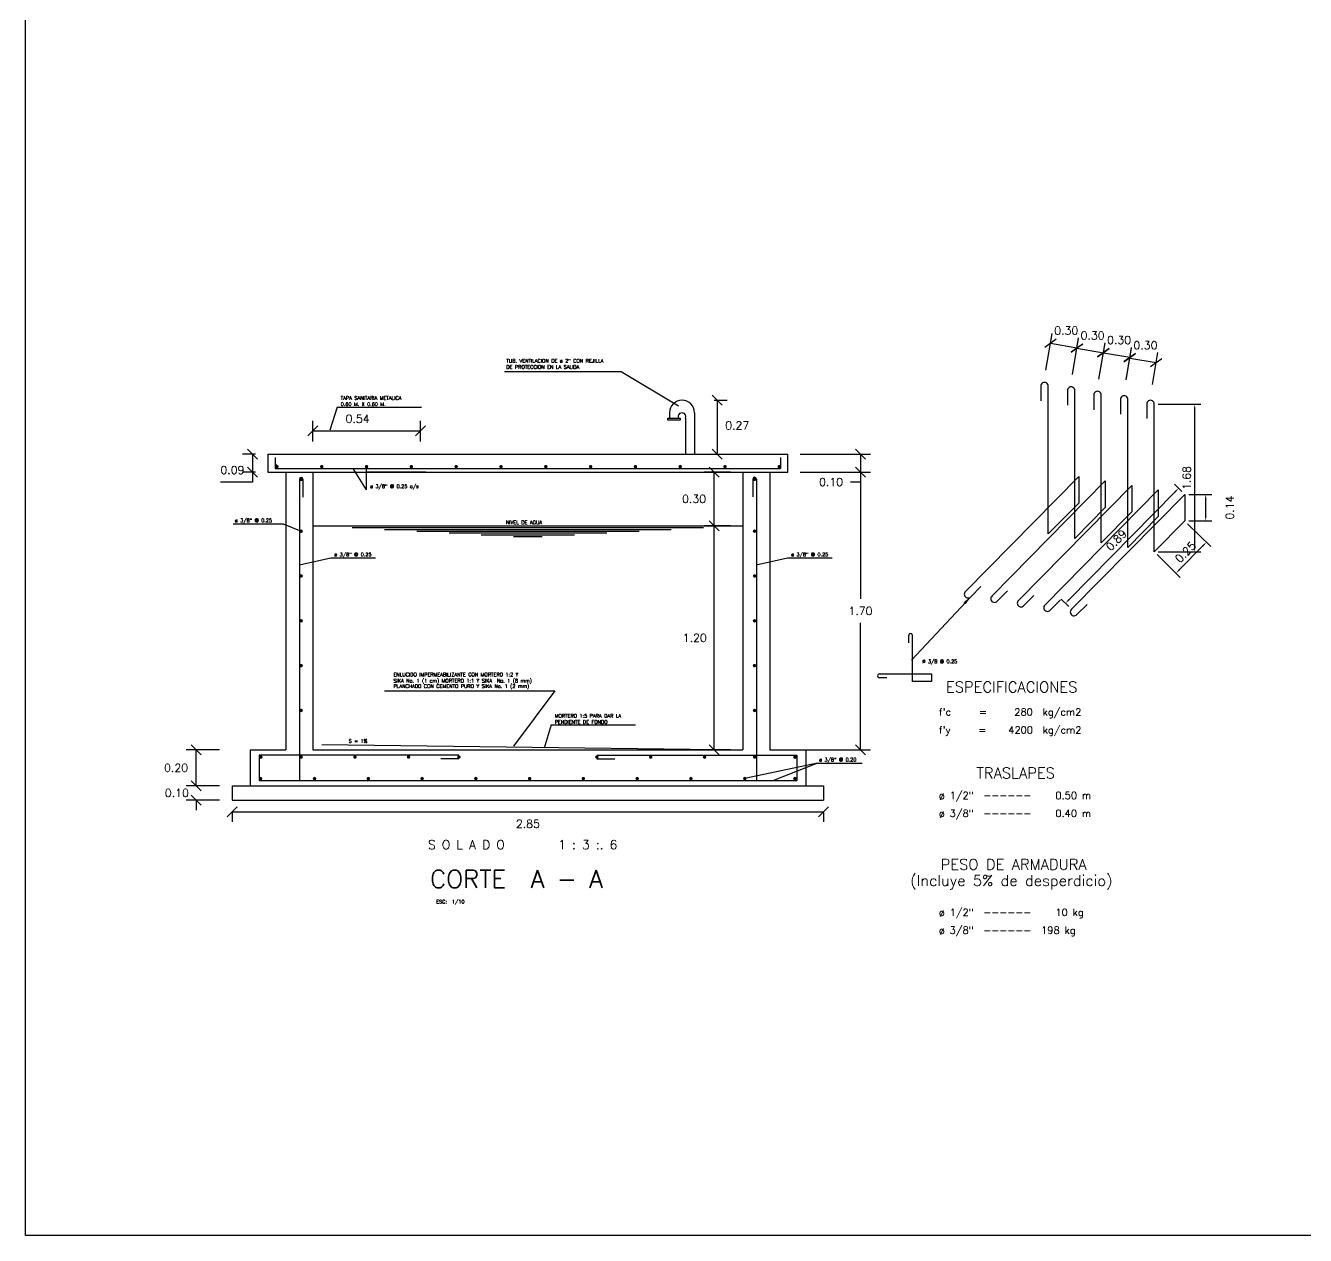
# Model space of a CAD drawing. Extents: x 16.5 to 29.5, y -2.8 to 9.3.
# Drawn here: x 16.49 to 22.88, y -2.79 to 3.26 of the extents above; entities that cross this region are included whole.
import ezdxf

# ---------------------------------------------------------------- set-up
doc = ezdxf.new("R2010")
doc.units = 0
doc.header["$MEASUREMENT"] = 0
doc.linetypes.add('ACAD_ISO10W100', pattern=[18.5, 12, -3, 0.5, -3])
doc.layers.get('0').update_dxf_attribs({"linetype": 'CONTINUOUS'})
doc.layers.get('DEFPOINTS').update_dxf_attribs({"linetype": 'CONTINUOUS'})
doc.layers.add('CORTE', color=5, linetype='ACAD_ISO10W100')
doc.styles.add('ARIAL', font='simplex.shx')
doc.styles.get("Standard").update_dxf_attribs({"font": 'simplex.shx'})
doc.dimstyles.new('COTAS-ESC-25', dxfattribs={"dimtxt": 0.045, "dimasz": 0.045, "dimexe": 0.038, "dimexo": 0.127, "dimgap": 0.03036, "dimtad": 1, "dimtih": 1, "dimtoh": 1, "dimzin": 1, "dimdsep": 46, "dimtxsty": 'ARIAL', "dimblk": 'ARCHTICK', "dimcen": 0.045, "dimdle": 0.038, "dimclrd": 256, "dimclre": 256, "dimclrt": 256, "dimaunit": 1, "dimazin": 0, "dimtfac": 1, "dimtmove": 2, "dimatfit": 3, "dimfxl": 1, "dimlwd": -1, "dimlwe": -1, "dimarcsym": 0})
doc.dimstyles.new('ROMANS', dxfattribs={"dimtxt": 0.01, "dimasz": 0.05, "dimexe": 0.03, "dimexo": 0.06, "dimgap": 0.02, "dimtad": 1, "dimdsep": 46, "dimtxsty": 'Standard', "dimblk1": 'DOTSMALL', "dimblk2": 'DOTSMALL', "dimsah": 1, "dimcen": 0.09, "dimclrt": 7, "dimadec": 0, "dimazin": 0, "dimtfac": 1, "dimtofl": 0, "dimtmove": 2, "dimatfit": 3, "dimldrblk": 'DOTSMALL', "dimfxl": 1, "dimtolj": 1, "dimtzin": 0, "dimarcsym": 0})
doc.dimstyles.get("Standard").update_dxf_attribs({"dimtxt": 0.04, "dimasz": 0.05, "dimexe": 0.05, "dimexo": 0.0625, "dimgap": 0.04, "dimtad": 0, "dimtih": 1, "dimtoh": 1, "dimzin": 0, "dimdsep": 46, "dimtxsty": 'Standard', "dimblk1": 'OBLIQUE', "dimblk2": 'OBLIQUE', "dimsah": 1, "dimcen": 0.09, "dimadec": 0, "dimazin": 0, "dimtfac": 1, "dimtdec": 4, "dimtofl": 0, "dimtmove": 0, "dimatfit": 3, "dimldrblk": 'OBLIQUE', "dimfxl": 1, "dimtolj": 1, "dimtzin": 0, "dimarcsym": 0})

# ---------------------------------------------------------------- blocks, each defined once
blk = doc.blocks.new('_OBLIQUE')
at = {"color": 0, "linetype": 'ByBlock'}
blk.add_line((-0.5, -0.5), (0.5, 0.5), dxfattribs=at)
blk = doc.blocks.new('*D9')
at = {"color": 0, "lineweight": -2, "transparency": 16777216}
for p, q in [((19.9305, 1.3865), (19.9942, 1.3865)), ((19.9442, 1.3865), (19.9442, 1.1177)), ((19.9708, 1.1177), (19.9942, 1.1177))]:
    blk.add_line(p, q, dxfattribs=at)
at = {"layer": 'DEFPOINTS', "color": 0, "transparency": 16777216}
for p in [(19.868, 1.3865), (19.9083, 1.1177), (19.9442, 1.1177)]:
    blk.add_point(p, dxfattribs=at)
at = {"color": 0, "lineweight": -2, "transparency": 16777216, "xscale": 0.05, "yscale": 0.05, "zscale": 0.05}
for p, rotation in [((19.9442, 1.3865), 90), ((19.9442, 1.1177), 270)]:
    blk.add_blockref('_OBLIQUE', p, dxfattribs=dict(at, rotation=rotation))
at = {"color": 0, "transparency": 16777216, "insert": (20.0451, 1.2611), "char_height": 0.04, "attachment_point": 5}
blk.add_mtext('\\A1;0.27', dxfattribs=at)
blk = doc.blocks.new('*D10')
at = {"color": 0, "lineweight": -2, "transparency": 16777216}
for p, q in [((17.9238, 1.1802), (17.9238, 1.2842)), ((18.4613, 1.1802), (18.4613, 1.2842)), ((17.9238, 1.2342), (18.4613, 1.2342))]:
    blk.add_line(p, q, dxfattribs=at)
at = {"layer": 'DEFPOINTS', "color": 0, "transparency": 16777216}
for p in [(18.4613, 1.2342), (17.9238, 1.1177), (18.4613, 1.1177)]:
    blk.add_point(p, dxfattribs=at)
at = {"color": 0, "lineweight": -2, "transparency": 16777216, "xscale": 0.05, "yscale": 0.05, "zscale": 0.05, "rotation": 180}
blk.add_blockref('_OBLIQUE', (17.9238, 1.2342), dxfattribs=at)
at = {"color": 0, "lineweight": -2, "transparency": 16777216, "xscale": 0.05, "yscale": 0.05, "zscale": 0.05}
blk.add_blockref('_OBLIQUE', (18.4613, 1.2342), dxfattribs=at)
at = {"color": 0, "transparency": 16777216, "insert": (18.1477, 1.2942), "char_height": 0.04, "attachment_point": 5}
blk.add_mtext('\\A1;0.54', dxfattribs=at)
blk = doc.blocks.new('*D11')
at = {"color": 0, "lineweight": -2, "transparency": 16777216}
for p, q in [((17.3415, -0.5396), (17.3415, -0.4896)), ((17.4581, -0.5396), (17.2915, -0.5396)), ((17.4581, -0.6112), (17.2915, -0.6112)), ((17.3415, -0.6112), (17.3415, -0.6612))]:
    blk.add_line(p, q, dxfattribs=at)
at = {"layer": 'DEFPOINTS', "color": 0, "transparency": 16777216}
for p in [(17.3415, -0.5396), (17.5206, -0.5396), (17.5206, -0.6112)]:
    blk.add_point(p, dxfattribs=at)
at = {"color": 0, "lineweight": -2, "transparency": 16777216, "xscale": 0.05, "yscale": 0.05, "zscale": 0.05}
for p, rotation in [((17.3415, -0.5396), 270), ((17.3415, -0.6112), 90)]:
    blk.add_blockref('_OBLIQUE', p, dxfattribs=dict(at, rotation=rotation))
at = {"color": 0, "transparency": 16777216, "insert": (17.2443, -0.5754), "char_height": 0.04, "attachment_point": 5}
blk.add_mtext('\\A1;0.10', dxfattribs=at)
blk = doc.blocks.new('*D12')
at = {"color": 0, "lineweight": -2, "transparency": 16777216}
for p, q in [((17.4581, -0.3604), (17.2915, -0.3604)), ((17.3415, -0.5396), (17.3415, -0.3604)), ((17.4581, -0.5396), (17.2915, -0.5396))]:
    blk.add_line(p, q, dxfattribs=at)
at = {"layer": 'DEFPOINTS', "color": 0, "transparency": 16777216}
for p in [(17.3415, -0.3604), (17.5206, -0.3604), (17.5206, -0.5396)]:
    blk.add_point(p, dxfattribs=at)
at = {"color": 0, "lineweight": -2, "transparency": 16777216, "xscale": 0.05, "yscale": 0.05, "zscale": 0.05}
for p, rotation in [((17.3415, -0.3604), 90), ((17.3415, -0.5396), 270)]:
    blk.add_blockref('_OBLIQUE', p, dxfattribs=dict(at, rotation=rotation))
at = {"color": 0, "transparency": 16777216, "insert": (17.2405, -0.45), "char_height": 0.04, "attachment_point": 5}
blk.add_mtext('\\A1;0.20', dxfattribs=at)
blk = doc.blocks.new('*D23')
at = {"color": 0, "lineweight": -2, "transparency": 16777216}
for p, q in [((20.0113, 0.7594), (19.8803, 0.7594)), ((19.9303, -0.3604), (19.9303, 0.7594)), ((20.0113, -0.3604), (19.8803, -0.3604))]:
    blk.add_line(p, q, dxfattribs=at)
at = {"layer": 'DEFPOINTS', "color": 0, "transparency": 16777216}
for p in [(19.9303, 0.7594), (20.0738, 0.7594), (20.0738, -0.3604)]:
    blk.add_point(p, dxfattribs=at)
at = {"color": 0, "lineweight": -2, "transparency": 16777216, "xscale": 0.05, "yscale": 0.05, "zscale": 0.05}
for p, rotation in [((19.9303, 0.7594), 90), ((19.9303, -0.3604), 270)]:
    blk.add_blockref('_OBLIQUE', p, dxfattribs=dict(at, rotation=rotation))
at = {"color": 0, "transparency": 16777216, "insert": (19.8331, 0.1995), "char_height": 0.04, "attachment_point": 5}
blk.add_mtext('\\A1;1.20', dxfattribs=at)
blk = doc.blocks.new('*D24')
at = {"color": 0, "lineweight": -2, "transparency": 16777216}
for p, q in [((20.0113, 1.0281), (19.8803, 1.0281)), ((19.9303, 0.7594), (19.9303, 1.0281)), ((20.0113, 0.7594), (19.8803, 0.7594))]:
    blk.add_line(p, q, dxfattribs=at)
at = {"layer": 'DEFPOINTS', "color": 0, "transparency": 16777216}
for p in [(19.9303, 1.0281), (20.0738, 1.0281), (20.0738, 0.7594)]:
    blk.add_point(p, dxfattribs=at)
at = {"color": 0, "lineweight": -2, "transparency": 16777216, "xscale": 0.05, "yscale": 0.05, "zscale": 0.05}
for p, rotation in [((19.9303, 1.0281), 90), ((19.9303, 0.7594), 270)]:
    blk.add_blockref('_OBLIQUE', p, dxfattribs=dict(at, rotation=rotation))
at = {"color": 0, "transparency": 16777216, "insert": (19.8293, 0.8938), "char_height": 0.04, "attachment_point": 5}
blk.add_mtext('\\A1;0.30', dxfattribs=at)
blk = doc.blocks.new('*D25')
at = {"color": 0, "lineweight": -2, "transparency": 16777216}
for p, q in [((17.5206, -0.6698), (20.4769, -0.6698)), ((17.5206, -0.6737), (17.5206, -0.7198)), ((20.4769, -0.6737), (20.4769, -0.7198))]:
    blk.add_line(p, q, dxfattribs=at)
at = {"layer": 'DEFPOINTS', "color": 0, "transparency": 16777216}
for p in [(17.5206, -0.6112), (20.4769, -0.6112), (20.4769, -0.6698)]:
    blk.add_point(p, dxfattribs=at)
at = {"color": 0, "lineweight": -2, "transparency": 16777216, "xscale": 0.05, "yscale": 0.05, "zscale": 0.05, "rotation": 180}
blk.add_blockref('_OBLIQUE', (17.5206, -0.6698), dxfattribs=at)
at = {"color": 0, "lineweight": -2, "transparency": 16777216, "xscale": 0.05, "yscale": 0.05, "zscale": 0.05}
blk.add_blockref('_OBLIQUE', (20.4769, -0.6698), dxfattribs=at)
at = {"color": 0, "transparency": 16777216, "insert": (18.9988, -0.7298), "char_height": 0.04, "attachment_point": 5}
blk.add_mtext('\\A1;2.85', dxfattribs=at)
blk = doc.blocks.new('*D30')
at = {"color": 0, "lineweight": -2, "transparency": 16777216}
for p, q in [((17.6373, 1.1177), (17.5721, 1.1177)), ((17.6221, 1.1177), (17.6221, 1.0281)), ((17.6373, 1.0281), (17.5721, 1.0281)), ((17.6221, 1.0281), (17.6221, 0.9781)), ((17.6221, 0.9781), (17.4621, 0.9781))]:
    blk.add_line(p, q, dxfattribs=at)
at = {"layer": 'DEFPOINTS', "color": 0, "transparency": 16777216}
for p in [(17.6998, 1.1177), (17.6221, 1.0281), (17.6998, 1.0281)]:
    blk.add_point(p, dxfattribs=at)
at = {"color": 0, "lineweight": -2, "transparency": 16777216, "xscale": 0.05, "yscale": 0.05, "zscale": 0.05}
for p, rotation in [((17.6221, 1.1177), 90), ((17.6221, 1.0281), 270)]:
    blk.add_blockref('_OBLIQUE', p, dxfattribs=dict(at, rotation=rotation))
at = {"color": 0, "transparency": 16777216, "insert": (17.5221, 1.0381), "char_height": 0.04, "attachment_point": 5}
blk.add_mtext('\\A1;0.09', dxfattribs=at)
blk = doc.blocks.new('*D50')
at = {"color": 0, "lineweight": -2, "transparency": 16777216}
for p, q in [((21.7207, 1.5153), (21.751, 1.6958)), ((21.853, 1.4929), (21.8833, 1.6736)), ((21.7427, 1.6465), (21.875, 1.6243))]:
    blk.add_line(p, q, dxfattribs=at)
at = {"layer": 'DEFPOINTS', "color": 0, "transparency": 16777216}
for p in [(21.875, 1.6243), (21.7103, 1.4536), (21.8426, 1.4313)]:
    blk.add_point(p, dxfattribs=at)
at = {"color": 0, "lineweight": -2, "transparency": 16777216, "xscale": 0.05, "yscale": 0.05, "zscale": 0.05}
for p, rotation in [((21.7427, 1.6465), 170.4678324957009), ((21.875, 1.6243), 350.467832495701)]:
    blk.add_blockref('_OBLIQUE', p, dxfattribs=dict(at, rotation=rotation))
at = {"color": 0, "transparency": 16777216, "insert": (21.8214, 1.7102), "char_height": 0.04, "attachment_point": 5}
blk.add_mtext('\\A1;0.30', dxfattribs=at)
blk = doc.blocks.new('*D51')
at = {"color": 0, "lineweight": -2, "transparency": 16777216}
for p, q in [((21.8559, 1.5106), (21.8833, 1.6733)), ((21.875, 1.624), (22.0075, 1.6017)), ((21.9884, 1.4883), (22.0158, 1.651))]:
    blk.add_line(p, q, dxfattribs=at)
at = {"layer": 'DEFPOINTS', "color": 0, "transparency": 16777216}
for p in [(22.0075, 1.6017), (21.8456, 1.4489), (21.9781, 1.4267)]:
    blk.add_point(p, dxfattribs=at)
at = {"color": 0, "lineweight": -2, "transparency": 16777216, "xscale": 0.05, "yscale": 0.05, "zscale": 0.05}
for p, rotation in [((21.875, 1.624), 170.4678324957009), ((22.0075, 1.6017), 350.467832495701)]:
    blk.add_blockref('_OBLIQUE', p, dxfattribs=dict(at, rotation=rotation))
at = {"color": 0, "transparency": 16777216, "insert": (21.9538, 1.6877), "char_height": 0.04, "attachment_point": 5}
blk.add_mtext('\\A1;0.30', dxfattribs=at)
blk = doc.blocks.new('*D52')
at = {"color": 0, "lineweight": -2, "transparency": 16777216}
for p, q in [((21.9884, 1.4883), (22.0151, 1.6469)), ((22.121, 1.4661), (22.1476, 1.6247)), ((22.0068, 1.5976), (22.1393, 1.5754))]:
    blk.add_line(p, q, dxfattribs=at)
at = {"layer": 'DEFPOINTS', "color": 0, "transparency": 16777216}
for p in [(22.1393, 1.5754), (21.9781, 1.4267), (22.1106, 1.4044)]:
    blk.add_point(p, dxfattribs=at)
at = {"color": 0, "lineweight": -2, "transparency": 16777216, "xscale": 0.05, "yscale": 0.05, "zscale": 0.05}
for p, rotation in [((22.0068, 1.5976), 170.4678324957009), ((22.1393, 1.5754), 350.467832495701)]:
    blk.add_blockref('_OBLIQUE', p, dxfattribs=dict(at, rotation=rotation))
at = {"color": 0, "transparency": 16777216, "insert": (22.0856, 1.6613), "char_height": 0.04, "attachment_point": 5}
blk.add_mtext('\\A1;0.30', dxfattribs=at)
blk = doc.blocks.new('*D53')
at = {"color": 0, "lineweight": -2, "transparency": 16777216}
for p, q in [((21.5883, 1.5375), (21.6191, 1.7205)), ((21.6108, 1.6712), (21.7431, 1.6489)), ((21.7206, 1.5151), (21.7514, 1.6982))]:
    blk.add_line(p, q, dxfattribs=at)
at = {"layer": 'DEFPOINTS', "color": 0, "transparency": 16777216}
for p in [(21.7431, 1.6489), (21.578, 1.4758), (21.7103, 1.4535)]:
    blk.add_point(p, dxfattribs=at)
at = {"color": 0, "lineweight": -2, "transparency": 16777216, "xscale": 0.05, "yscale": 0.05, "zscale": 0.05}
for p, rotation in [((21.6108, 1.6712), 170.4678324957009), ((21.7431, 1.6489), 350.467832495701)]:
    blk.add_blockref('_OBLIQUE', p, dxfattribs=dict(at, rotation=rotation))
at = {"color": 0, "transparency": 16777216, "insert": (21.6895, 1.7349), "char_height": 0.04, "attachment_point": 5}
blk.add_mtext('\\A1;0.30', dxfattribs=at)
blk = doc.blocks.new('*D54')
at = {"color": 0, "lineweight": -2, "transparency": 16777216}
for p, q in [((22.302, 0.9165), (22.4166, 0.9165)), ((22.3866, 0.8089), (22.3866, 0.8915)), ((22.302, 0.7839), (22.4166, 0.7839))]:
    blk.add_line(p, q, dxfattribs=at)
at = {"color": 0, "transparency": 16777216}
for points in [[(22.3825, 0.8915), (22.3908, 0.8915), (22.3866, 0.9165)], [(22.3825, 0.8089), (22.3908, 0.8089), (22.3866, 0.7839)]]:
    blk.add_solid(points, dxfattribs=at)
at = {"layer": 'DEFPOINTS', "color": 0, "transparency": 16777216}
for p in [(22.282, 0.9165), (22.3866, 0.9165), (22.282, 0.7839)]:
    blk.add_point(p, dxfattribs=at)
at = {"transparency": 16777216, "insert": (22.5066, 0.8502), "char_height": 0.04, "attachment_point": 5, "rotation": 90}
blk.add_mtext('\\A1;0.14', dxfattribs=at)
blk = doc.blocks.new('_DOTSMALL')
at = {"color": 0, "linetype": 'ByBlock', "const_width": 0.5}
blk.add_lwpolyline([(-0.0625, 0, 1), (0.0625, 0, 1)], format="xyb", close=True, dxfattribs=at)
blk = doc.blocks.new('*D55')
at = {"color": 0, "lineweight": -2, "transparency": 16777216}
for p, q in [((22.2962, 0.7699), (22.4116, 0.6563)), ((22.2554, 0.5404), (22.3727, 0.6595)), ((22.1439, 0.6152), (22.2593, 0.5016))]:
    blk.add_line(p, q, dxfattribs=at)
at = {"color": 0, "transparency": 16777216}
for points in [[(22.3697, 0.6624), (22.3757, 0.6566), (22.3903, 0.6773)], [(22.2525, 0.5433), (22.2584, 0.5375), (22.2379, 0.5226)]]:
    blk.add_solid(points, dxfattribs=at)
at = {"layer": 'DEFPOINTS', "color": 0, "transparency": 16777216}
for p in [(22.282, 0.7839), (22.3903, 0.6773), (22.1296, 0.6292)]:
    blk.add_point(p, dxfattribs=at)
at = {"transparency": 16777216, "insert": (22.2856, 0.628), "char_height": 0.04, "attachment_point": 5, "rotation": 45.43242}
blk.add_mtext('\\A1;0.25', dxfattribs=at)
blk = doc.blocks.new('*D56')
at = {"color": 0, "lineweight": -2, "transparency": 16777216}
for p, q in [((22.2678, 0.9305), (22.2298, 0.9679)), ((21.7029, 0.3902), (22.2336, 0.929)), ((21.7019, 0.3561), (21.664, 0.3935))]:
    blk.add_line(p, q, dxfattribs=at)
at = {"color": 0, "transparency": 16777216}
for points in [[(22.2306, 0.932), (22.2366, 0.9261), (22.2512, 0.9468)], [(21.6999, 0.3932), (21.7059, 0.3873), (21.6854, 0.3724)]]:
    blk.add_solid(points, dxfattribs=at)
at = {"layer": 'DEFPOINTS', "color": 0, "transparency": 16777216}
for p in [(22.2512, 0.9468), (22.282, 0.9165), (21.7162, 0.3421)]:
    blk.add_point(p, dxfattribs=at)
at = {"transparency": 16777216, "insert": (21.9398, 0.6877), "char_height": 0.04, "attachment_point": 5, "rotation": 45.43242}
blk.add_mtext('\\A1;0.89', dxfattribs=at)
blk = doc.blocks.new('*D57')
at = {"color": 0, "lineweight": -2, "transparency": 16777216}
for p, q in [((22.1496, 1.3669), (22.3615, 1.3669)), ((22.3315, 0.6542), (22.3315, 1.3419)), ((22.1496, 0.6292), (22.3615, 0.6292))]:
    blk.add_line(p, q, dxfattribs=at)
at = {"color": 0, "transparency": 16777216}
for points in [[(22.3273, 1.3419), (22.3357, 1.3419), (22.3315, 1.3669)], [(22.3273, 0.6542), (22.3357, 0.6542), (22.3315, 0.6292)]]:
    blk.add_solid(points, dxfattribs=at)
at = {"layer": 'DEFPOINTS', "color": 0, "transparency": 16777216}
for p in [(22.1296, 1.3669), (22.3315, 1.3669), (22.1296, 0.6292)]:
    blk.add_point(p, dxfattribs=at)
at = {"transparency": 16777216, "insert": (22.2915, 0.9981), "char_height": 0.04, "attachment_point": 5, "rotation": 90}
blk.add_mtext('\\A1;1.68', dxfattribs=at)
blk = doc.blocks.new('_ARCHTICK')
at = {"color": 0, "linetype": 'ByBlock', "const_width": 0.15}
blk.add_lwpolyline([(-0.5, -0.5), (0.5, 0.5)], dxfattribs=at)
blk = doc.blocks.new('*D58')
at = {"color": 0, "linetype": 'ByBlock', "lineweight": -2, "transparency": 16777216}
for p, q in [((20.3602, 1.1177), (20.7111, 1.1177)), ((20.6611, 1.1177), (20.6611, 1.0281)), ((20.3602, 1.0281), (20.7111, 1.0281)), ((20.6611, 1.0281), (20.6611, 0.9781)), ((20.6611, 0.9781), (20.6111, 0.9781))]:
    blk.add_line(p, q, dxfattribs=at)
at = {"layer": 'DEFPOINTS', "color": 0, "linetype": 'ByBlock', "transparency": 16777216}
for p in [(20.2977, 1.1177), (20.2977, 1.0281), (20.6611, 1.0281)]:
    blk.add_point(p, dxfattribs=at)
at = {"color": 0, "linetype": 'ByBlock', "lineweight": -2, "transparency": 16777216, "xscale": 0.05, "yscale": 0.05, "zscale": 0.05}
for p, rotation in [((20.6611, 1.1177), 90), ((20.6611, 1.0281), 270)]:
    blk.add_blockref('_OBLIQUE', p, dxfattribs=dict(at, rotation=rotation))
at = {"color": 0, "linetype": 'ByBlock', "transparency": 16777216, "insert": (20.514, 0.9781), "char_height": 0.04, "attachment_point": 5}
blk.add_mtext('\\A1;0.10', dxfattribs=at)
blk = doc.blocks.new('*D59')
at = {"color": 0, "linetype": 'ByBlock', "lineweight": -2, "transparency": 16777216}
for p, q in [((20.3602, 1.0281), (20.7111, 1.0281)), ((20.6611, 1.0281), (20.6611, 0.3939)), ((20.6611, -0.3604), (20.6611, 0.2739)), ((20.3602, -0.3604), (20.7111, -0.3604))]:
    blk.add_line(p, q, dxfattribs=at)
at = {"layer": 'DEFPOINTS', "color": 0, "linetype": 'ByBlock', "transparency": 16777216}
for p in [(20.2977, 1.0281), (20.2977, -0.3604), (20.6611, -0.3604)]:
    blk.add_point(p, dxfattribs=at)
at = {"color": 0, "linetype": 'ByBlock', "lineweight": -2, "transparency": 16777216, "xscale": 0.05, "yscale": 0.05, "zscale": 0.05}
for p, rotation in [((20.6611, 1.0281), 90), ((20.6611, -0.3604), 270)]:
    blk.add_blockref('_OBLIQUE', p, dxfattribs=dict(at, rotation=rotation))
at = {"color": 0, "linetype": 'ByBlock', "transparency": 16777216, "insert": (20.6611, 0.3339), "char_height": 0.04, "attachment_point": 5}
blk.add_mtext('\\A1;1.70', dxfattribs=at)

msp = doc.modelspace()

# ---------------------------------------------------------------- hatches: boundary and pattern name
h = msp.add_hatch(color=7)
edge = h.paths.add_edge_path()
edge.add_arc((17.7446, 1.055), 0.00896, 180, 540, ccw=False)
h = msp.add_hatch(color=7)
edge = h.paths.add_edge_path()
edge.add_arc((17.9686, 1.055), 0.00896, 180, 540, ccw=False)
h = msp.add_hatch(color=7)
edge = h.paths.add_edge_path()
edge.add_arc((18.1925, 1.055), 0.00896, 180, 540, ccw=False)
h = msp.add_hatch(color=7)
edge = h.paths.add_edge_path()
edge.add_arc((18.4165, 1.055), 0.00896, 180, 540, ccw=False)
h = msp.add_hatch(color=7)
edge = h.paths.add_edge_path()
edge.add_arc((18.6404, 1.055), 0.00896, 180, 540, ccw=False)
h = msp.add_hatch(color=7)
edge = h.paths.add_edge_path()
edge.add_arc((18.8644, 1.055), 0.00896, 180, 540, ccw=False)
h = msp.add_hatch(color=7)
edge = h.paths.add_edge_path()
edge.add_arc((19.0883, 1.055), 0.00896, 180, 540, ccw=False)
h = msp.add_hatch(color=7)
edge = h.paths.add_edge_path()
edge.add_arc((19.3123, 1.055), 0.00896, 180, 540, ccw=False)
h = msp.add_hatch(color=7)
edge = h.paths.add_edge_path()
edge.add_arc((19.5363, 1.055), 0.00896, 180, 540, ccw=False)
h = msp.add_hatch(color=7)
edge = h.paths.add_edge_path()
edge.add_arc((19.7602, 1.055), 0.00896, 180, 540, ccw=False)
h = msp.add_hatch(color=7)
edge = h.paths.add_edge_path()
edge.add_arc((19.9842, 1.055), 0.00896, 180, 540, ccw=False)
h = msp.add_hatch(color=7)
edge = h.paths.add_edge_path()
edge.add_arc((20.2552, 1.055), 0.00896, 180, 540, ccw=False)
h = msp.add_hatch(color=7)
edge = h.paths.add_edge_path()
edge.add_arc((17.8655, 0.9914), 0.00896, 180, 540, ccw=False)
h = msp.add_hatch(color=7)
edge = h.paths.add_edge_path()
edge.add_arc((20.132, 0.9918), 0.00896, 180, 540, ccw=False)
h = msp.add_hatch(color=7)
edge = h.paths.add_edge_path()
edge.add_arc((17.8655, 0.7325), 0.00896, 180, 540, ccw=False)
h = msp.add_hatch(color=7)
edge = h.paths.add_edge_path()
edge.add_arc((20.132, 0.7325), 0.00896, 180, 540, ccw=False)
h = msp.add_hatch(color=7)
edge = h.paths.add_edge_path()
edge.add_arc((17.8655, 0.5086), 0.00896, 180, 540, ccw=False)
h = msp.add_hatch(color=7)
edge = h.paths.add_edge_path()
edge.add_arc((20.132, 0.5086), 0.00896, 180, 540, ccw=False)
h = msp.add_hatch(color=7)
edge = h.paths.add_edge_path()
edge.add_arc((17.8655, 0.2846), 0.00896, 180, 540, ccw=False)
h = msp.add_hatch(color=7)
edge = h.paths.add_edge_path()
edge.add_arc((20.1319, 0.2846), 0.00896, 180, 540, ccw=False)
h = msp.add_hatch(color=7)
edge = h.paths.add_edge_path()
edge.add_arc((17.8655, 0.0606), 0.00896, 180, 540, ccw=False)
h = msp.add_hatch(color=7)
edge = h.paths.add_edge_path()
edge.add_arc((20.1313, 0.0606), 0.00896, 180, 540, ccw=False)
h = msp.add_hatch(color=7)
edge = h.paths.add_edge_path()
edge.add_arc((17.8655, -0.1633), 0.00896, 180, 540, ccw=False)
h = msp.add_hatch(color=7)
edge = h.paths.add_edge_path()
edge.add_arc((20.1319, -0.1633), 0.00896, 180, 540, ccw=False)
h = msp.add_hatch(color=7)
edge = h.paths.add_edge_path()
edge.add_arc((17.6645, -0.3964), 0.00896, 180, 540, ccw=False)
h = msp.add_hatch(color=7)
edge = h.paths.add_edge_path()
edge.add_arc((17.8654, -0.3962), 0.00896, 180, 540, ccw=False)
h = msp.add_hatch(color=7)
edge = h.paths.add_edge_path()
edge.add_arc((18.1345, -0.3962), 0.00896, 180, 540, ccw=False)
h = msp.add_hatch(color=7)
edge = h.paths.add_edge_path()
edge.add_arc((18.4025, -0.3962), 0.00896, 180, 540, ccw=False)
h = msp.add_hatch(color=7)
edge = h.paths.add_edge_path()
edge.add_arc((18.654, -0.3962), 0.00896, 180, 540, ccw=False)
h = msp.add_hatch(color=7)
edge = h.paths.add_edge_path()
edge.add_arc((19.3436, -0.3962), 0.00896, 0, 360)
h = msp.add_hatch(color=7)
edge = h.paths.add_edge_path()
edge.add_arc((19.6126, -0.3962), 0.00896, 0, 360)
h = msp.add_hatch(color=7)
edge = h.paths.add_edge_path()
edge.add_arc((19.8818, -0.3962), 0.00896, 0, 360)
h = msp.add_hatch(color=7)
edge = h.paths.add_edge_path()
edge.add_arc((20.1321, -0.3955), 0.00896, 180, 540, ccw=False)
h = msp.add_hatch(color=7)
edge = h.paths.add_edge_path()
edge.add_arc((20.3336, -0.3966), 0.00896, 0, 360)
h = msp.add_hatch(color=7)
edge = h.paths.add_edge_path()
edge.add_arc((17.6628, -0.5037), 0.00896, 0, 360)
h = msp.add_hatch(color=7)
edge = h.paths.add_edge_path()
edge.add_arc((17.9327, -0.5037), 0.00896, 0, 360)
h = msp.add_hatch(color=7)
edge = h.paths.add_edge_path()
edge.add_arc((18.2011, -0.5037), 0.00896, 0, 360)
h = msp.add_hatch(color=7)
edge = h.paths.add_edge_path()
edge.add_arc((18.4701, -0.5037), 0.00896, 0, 360)
h = msp.add_hatch(color=7)
edge = h.paths.add_edge_path()
edge.add_arc((18.7386, -0.5037), 0.00896, 0, 360)
h = msp.add_hatch(color=7)
edge = h.paths.add_edge_path()
edge.add_arc((19.0075, -0.5037), 0.00896, 0, 360)
h = msp.add_hatch(color=7)
edge = h.paths.add_edge_path()
edge.add_arc((19.2761, -0.5037), 0.00896, 0, 360)
h = msp.add_hatch(color=7)
edge = h.paths.add_edge_path()
edge.add_arc((19.5454, -0.5037), 0.00896, 0, 360)
h = msp.add_hatch(color=7)
edge = h.paths.add_edge_path()
edge.add_arc((19.8136, -0.5037), 0.00896, 0, 360)
h = msp.add_hatch(color=7)
edge = h.paths.add_edge_path()
edge.add_arc((20.0829, -0.5037), 0.00896, 0, 360)
h = msp.add_hatch(color=7)
edge = h.paths.add_edge_path()
edge.add_arc((20.3332, -0.5037), 0.00896, 0, 360)

# ---------------------------------------------------------------- linework, layer by layer
at = {"color": 1}
for p, q in [((18.8823, 1.5298), (19.4646, 1.5298)), ((19.4646, 1.5298), (19.7513, 1.3596)), ((18.0455, 1.353), (18.0097, 1.2366)), ((18.0455, 1.353), (18.4665, 1.353)), ((18.1925, 0.9386), (18.125, 1.0461)), ((18.1925, 0.9386), (18.1925, 1.055)), ((18.4881, 1.0281), (18.1925, 1.0281)), ((17.5251, 0.7684), (17.7759, 0.7684)), ((17.7759, 0.7684), (17.8655, 0.7325)), ((18.954, 0.7504), (19.1779, 0.7504)), ((18.0133, 0.5981), (17.8566, 0.5633)), ((18.2373, 0.5981), (18.0133, 0.5981)), ((20.2964, 0.5981), (20.1396, 0.5633)), ((20.5203, 0.5981), (20.2964, 0.5981)), ((18.2821, -0.0648), (19.1331, -0.0648)), ((19.1331, -0.0648), (18.9271, -0.3425)), ((19.1152, -0.235), (19.0794, -0.3514)), ((19.1152, -0.235), (19.5363, -0.235)), ((20.4456, -0.4269), (20.0826, -0.5037)), ((20.4456, -0.4269), (20.2261, -0.5127)), ((20.4456, -0.4269), (20.6691, -0.4269))]:
    msp.add_line(p, q, dxfattribs=at)
at = {"color": 7}
for p, q in [((21.5625, 1.4563), (21.5625, 1.3843)), ((21.5996, 0.7186), (21.5996, 1.4563)), ((21.695, 1.4339), (21.695, 1.362)), ((21.7321, 0.6963), (21.7321, 1.4339)), ((21.8276, 1.4116), (21.8276, 1.3396)), ((21.8646, 0.6739), (21.8646, 1.4116)), ((21.9601, 1.3892), (21.9601, 1.3173)), ((21.9971, 0.6516), (21.9971, 1.3892)), ((22.0926, 1.3669), (22.0926, 1.295)), ((22.1296, 0.6292), (22.1296, 1.3669)), ((17.7365, 1.101), (17.7365, 1.0461)), ((20.2619, 1.101), (20.2619, 1.0461)), ((17.7365, 1.0461), (20.2619, 1.0461)), ((17.8566, 0.9922), (17.8566, -0.5127)), ((17.8745, 0.9922), (17.8745, 0.9026)), ((20.123, 0.9929), (20.123, 0.9033)), ((20.1409, 0.9929), (20.1409, -0.5127)), ((21.1862, 0.4314), (21.752, 1.0058)), ((21.3187, 0.4091), (21.8845, 0.9835)), ((21.4512, 0.3867), (22.017, 0.9612)), ((21.752, 1.0058), (21.752, 0.8733)), ((21.8845, 0.9835), (21.8845, 0.851)), ((22.017, 0.9612), (22.017, 0.8286)), ((21.5837, 0.3644), (22.1495, 0.9388)), ((21.7162, 0.3421), (22.282, 0.9165)), ((22.1495, 0.9388), (22.1495, 0.8063)), ((22.282, 0.9165), (22.282, 0.7839)), ((21.752, 0.8733), (21.5996, 0.7186)), ((21.8845, 0.851), (21.7321, 0.6963)), ((22.017, 0.8286), (21.8646, 0.6739)), ((22.1495, 0.8063), (21.9971, 0.6516)), ((22.282, 0.7839), (22.1296, 0.6292)), ((21.2632, 0.4561), (21.2124, 0.4052)), ((21.3957, 0.4337), (21.3449, 0.3829)), ((21.5283, 0.4114), (21.4774, 0.3605)), ((21.6608, 0.389), (21.6099, 0.3382)), ((21.7933, 0.3667), (21.7424, 0.3158)), ((20.9025, 0.1749), (20.9025, 0.2109)), ((20.921, -0.0183), (20.921, 0.2109)), ((20.7563, 0.019), (21.0156, 0.019)), ((20.7923, 0.0005), (20.7563, 0.0005)), ((21.0156, 0.019), (21.0156, -0.0183)), ((21.0156, -0.0183), (20.921, -0.0183)), ((18.654, -0.3873), (17.655, -0.3873)), ((17.655, -0.3873), (17.655, -0.5127)), ((18.654, -0.4052), (18.5645, -0.4052)), ((19.3436, -0.3873), (20.3425, -0.3873)), ((19.3436, -0.4052), (19.4332, -0.4052)), ((20.3425, -0.3873), (20.3425, -0.5127)), ((17.655, -0.5127), (20.3425, -0.5127))]:
    msp.add_line(p, q, dxfattribs=at)
at = {"color": 2}
for p, q in [((19.7065, 1.3238), (19.7065, 1.2969)), ((19.7871, 1.2969), (19.7871, 1.1177)), ((19.8319, 1.3238), (19.8319, 1.1177)), ((17.6998, 1.1177), (20.2977, 1.1177)), ((17.6998, 1.1177), (17.6998, 1.0281)), ((20.2977, 1.0281), (20.2977, 1.1177)), ((17.6998, 1.0281), (20.2977, 1.0281)), ((17.6998, 1.0281), (20.2977, 1.0281)), ((17.7894, 1.0281), (17.7894, -0.3604)), ((17.7894, 1.0281), (20.2081, 1.0281)), ((17.9238, 1.0281), (17.9238, -0.3604)), ((20.0738, 1.0281), (20.0738, -0.3604)), ((20.2081, 1.0281), (20.2081, -0.3604)), ((17.9238, 0.7594), (20.0738, 0.7594)), ((17.6102, -0.3604), (17.7894, -0.3604)), ((17.6102, -0.3604), (17.6102, -0.5396)), ((17.9238, -0.3604), (20.0738, -0.3604)), ((17.9686, -0.3335), (20.0738, -0.3604)), ((20.2081, -0.3604), (20.3873, -0.3604)), ((20.3873, -0.3604), (20.3873, -0.5396)), ((17.5206, -0.5396), (20.4769, -0.5396)), ((17.5206, -0.5396), (17.5206, -0.6112)), ((20.4769, -0.5396), (20.4769, -0.6112)), ((17.5206, -0.6112), (20.4769, -0.6112))]:
    msp.add_line(p, q, dxfattribs=at)
at = {"color": 4}
for p, q in [((18.1208, 0.7504), (19.8767, 0.7504)), ((18.2821, 0.7415), (19.7154, 0.7415)), ((18.4433, 0.7325), (19.5542, 0.7325)), ((18.6046, 0.7236), (19.3929, 0.7236)), ((18.7658, 0.7146), (19.2317, 0.7146)), ((18.9271, 0.7056), (19.0704, 0.7056))]:
    msp.add_line(p, q, dxfattribs=at)
at = {"linetype": 'ByBlock'}
msp.add_lwpolyline([(16.4883, 9.3037), (29.0283, 9.3037), (29.0283, -2.7863), (16.4883, -2.7863)], close=True, dxfattribs=at)
at = {"color": 2}
msp.add_lwpolyline([(19.6975, 1.2969), (19.7602, 1.2969), (19.7602, 1.2879), (19.6975, 1.2879)], close=True, dxfattribs=at)
at = {"color": 4}
msp.add_lwpolyline([(17.9238, 0.7594), (17.9596, 0.7594), (20.0379, 0.7594), (20.0738, 0.7594)], dxfattribs=at)
at = {"color": 7}
for centre, radius, start, end in [((21.5811, 1.4575), 0.0186, 356.13518, 183.86482), ((21.7136, 1.4352), 0.0186, 356.13518, 183.86482), ((21.8461, 1.4128), 0.0186, 356.13518, 183.86482), ((21.9786, 1.3905), 0.0186, 356.13518, 183.86482), ((22.1111, 1.3681), 0.0186, 356.13518, 183.86482), ((17.7446, 1.055), 0.00896, 90, 270), ((17.8655, 0.9922), 0.00896, 0, 180), ((20.132, 0.9929), 0.00896, 0, 180), ((21.1984, 0.4174), 0.0186, 131.12299, 318.85263), ((21.3309, 0.3951), 0.0186, 131.12299, 318.85263), ((21.4634, 0.3727), 0.0186, 131.12299, 318.85263), ((21.5959, 0.3504), 0.0186, 131.12299, 318.85263), ((21.7284, 0.3281), 0.0186, 131.12299, 318.85263), ((20.9118, 0.2115), 0.00929, 356.13518, 183.86482), ((20.7557, 0.0097), 0.00929, 86.13518, 273.86482)]:
    msp.add_arc(centre, radius, start, end, dxfattribs=at)
at = {"color": 2}
for centre, radius, start, end in [((19.7692, 1.3238), 0.0627, 0, 180), ((19.7692, 1.3044), 0.0194, 337.38014, 202.61986)]:
    msp.add_arc(centre, radius, start, end, dxfattribs=at)

# ---------------------------------------------------------------- texts
at = {"color": 1}
for s, height, p in [('TUB. VENTILACION DE ø 2" CON REJILLA', 0.017917, (18.8913, 1.5746)), ('DE PROTECCION EN LA SALIDA', 0.017917, (18.8913, 1.5439)), ('TAPA SANITARIA METALICA', 0.017917, (18.0634, 1.3889)), ('0.60 M. X 0.60 M.', 0.017917, (18.0634, 1.3581)), ('ø 3/8" @ 0.25 a/s', 0.017917, (18.2104, 0.9475)), ('ø 3/8" @ 0.25', 0.017917, (17.5341, 0.7773)), ('NIVEL DE AGUA', 0.017917, (18.8892, 0.7673)), ('ø 3/8" @ 0.25', 0.017917, (18.0313, 0.6071)), ('ø 3/8" @ 0.25', 0.017917, (20.3143, 0.6071)), ('%%C 3/8 @ 0.25', 0.017917, (20.9706, 0.0727)), ('ENLUCIDO IMPERMEABILIZANTE CON MORTERO 1:2 Y', 0.017917, (18.3269, 0.0069)), ('SIKA No. 1 (1 cm) MORTERO 1:1 Y SIKA  No. 1 (8 mm)', 0.017917, (18.3269, -0.0238)), ('PLANCHADO CON CEMENTO PURO Y SIKA No. 1 (2 mm)', 0.017917, (18.3269, -0.0507)), ('MORTERO 1:5 PARA DAR LA ', 0.017917, (19.1331, -0.1991)), ("f'c     =     280  kg/cm2", 0.035833, (21.0529, -0.1893)), ('PENDIENTE DE FONDO', 0.017917, (19.1331, -0.2299)), ("f'y     =    4200  kg/cm2", 0.035833, (21.0529, -0.2789)), ('S = 1%', 0.01792, (18.1029, -0.3246)), ('ø 3/8" @ 0.20 ', 0.017917, (20.4546, -0.4179)), ('ø 1/2"  ------   0.50 m', 0.035833, (21.0529, -0.606)), ('ø 3/8"  ------   0.40 m', 0.035833, (21.0529, -0.6956)), ('ESC:  1/10', 0.01792, (18.5407, -1.1277)), ('ø 1/2"  ------   10 kg', 0.035833, (21.0529, -1.1897)), ('ø 3/8"  ------  198 kg', 0.035833, (21.0529, -1.2793))]:
    msp.add_text(s, height=height, dxfattribs=at).set_placement(p)
at = {"color": 7}
for s, height, p in [('ESPECIFICACIONES', 0.05375, (21.0888, -0.0728)), ('TRASLAPES', 0.05375, (21.2411, -0.5028)), ('S O L A D O       1 : 3 :. 6', 0.044792, (18.4995, -0.8564)), ('PESO DE ARMADURA', 0.05375, (21.0619, -0.9597)), ('(Incluye 5% de desperdicio)', 0.05375, (20.9096, -1.0403))]:
    msp.add_text(s, height=height, dxfattribs=at).set_placement(p)
at = {"layer": 'CORTE'}
msp.add_text('CORTE  A - A', height=0.089583, dxfattribs=at).set_placement((18.5101, -1.0502))

# ---------------------------------------------------------------- dimensions: what is measured, and where the dimension line sits
at = {"color": 1}
for base, p1, p2, angle, text, override, picture, middle in [((21.7431, 1.6489), (21.578, 1.4758), (21.7103, 1.4535), 350.46783, '0.30', {"dimtad": 2}, '*D53', (21.677, 1.66)), ((21.875, 1.6243), (21.7103, 1.4536), (21.8426, 1.4313), 350.46783, '0.30', {"dimtad": 2}, '*D50', (21.8089, 1.6354)), ((22.0075, 1.6017), (21.8456, 1.4489), (21.9781, 1.4267), 350.46783, '0.30', {"dimtad": 2}, '*D51', (21.9412, 1.6128)), ((22.1393, 1.5754), (21.9781, 1.4267), (22.1106, 1.4044), 350.46783, '0.30', {"dimtad": 2}, '*D52', (22.0731, 1.5865)), ((17.3415, -0.3604), (17.5206, -0.5396), (17.5206, -0.3604), 90, '0.20', {"dimtxt": 0.04, "dimasz": 0.05, "dimexe": 0.05, "dimtad": 2, "dimdec": 2, "dimblk1": 'OBLIQUE', "dimblk2": 'OBLIQUE', "dimsah": 1}, '*D12', (17.3415, -0.45)), ((17.3415, -0.5396), (17.5206, -0.6112), (17.5206, -0.5396), 90, '0.10', {"dimtxt": 0.04, "dimasz": 0.05, "dimexe": 0.05, "dimtad": 2, "dimdec": 2, "dimblk1": 'OBLIQUE', "dimblk2": 'OBLIQUE', "dimsah": 1}, '*D11', (17.3415, -0.5754))]:
    dim = msp.add_linear_dim(base=base, p1=p1, p2=p2, angle=angle, text=text, dimstyle='Standard', override=override, dxfattribs=at)
    dim.commit()
    dim.dimension.update_dxf_attribs({"geometry": picture, "text_midpoint": middle, "dimtype": 160})
dim = msp.add_linear_dim(base=(19.9442, 1.1177), p1=(19.868, 1.3865), p2=(19.9083, 1.1177), angle=90, dimstyle='Standard', override={"dimtxt": 0.04, "dimasz": 0.05, "dimexe": 0.05, "dimtad": 2, "dimdec": 2, "dimblk1": 'OBLIQUE', "dimblk2": 'OBLIQUE', "dimsah": 1}, dxfattribs=at)
dim.commit()
dim.dimension.update_dxf_attribs({"geometry": '*D9', "text_midpoint": (19.9442, 1.2611), "dimtype": 160})
for base, p1, p2, text, dimstyle, override, picture, middle in [((22.3315, 1.3669), (22.1296, 0.6292), (22.1296, 1.3669), '1.68', 'ROMANS', {"dimtxt": 0.04, "dimasz": 0.025, "dimexo": 0.02, "dimzin": 1, "dimsah": 0, "dimclrt": 256, "dimtfac": 1.2, "dimtzin": 1}, '*D57', (22.2915, 0.9981)), ((19.9303, 1.0281), (20.0738, 0.7594), (20.0738, 1.0281), '0.30', 'Standard', {"dimtad": 2}, '*D24', (19.8293, 0.8938)), ((22.3866, 0.9165), (22.282, 0.7839), (22.282, 0.9165), '0.14', 'ROMANS', {"dimtxt": 0.04, "dimasz": 0.025, "dimexo": 0.02, "dimzin": 1, "dimsah": 0, "dimclrt": 256, "dimtfac": 1.2, "dimtzin": 1}, '*D54', (22.5066, 0.8502)), ((19.9303, 0.7594), (20.0738, -0.3604), (20.0738, 0.7594), '1.20', 'Standard', {"dimtad": 2}, '*D23', (19.8331, 0.1995))]:
    dim = msp.add_linear_dim(base=base, p1=p1, p2=p2, angle=90, text=text, dimstyle=dimstyle, override=override, dxfattribs=at)
    dim.commit()
    dim.dimension.update_dxf_attribs({"geometry": picture, "text_midpoint": middle})
dim = msp.add_linear_dim(base=(18.4613, 1.2342), p1=(17.9238, 1.1177), p2=(18.4613, 1.1177), dimstyle='Standard', override={"dimtxt": 0.04, "dimasz": 0.05, "dimexe": 0.05, "dimtad": 1, "dimdec": 2, "dimblk1": 'OBLIQUE', "dimblk2": 'OBLIQUE', "dimsah": 1}, dxfattribs=at)
dim.commit()
dim.dimension.update_dxf_attribs({"geometry": '*D10', "text_midpoint": (18.1477, 1.2342), "dimtype": 160})
dim = msp.add_linear_dim(base=(17.6221, 1.0281), p1=(17.6998, 1.1177), p2=(17.6998, 1.0281), angle=90, dimstyle='Standard', override={"dimtad": 2, "dimtih": 0}, dxfattribs=at)
dim.commit()
dim.dimension.update_dxf_attribs({"geometry": '*D30', "text_midpoint": (17.5221, 1.0381)})
at = {"linetype": 'ByBlock'}
for p1, p2, text, picture, middle in [((20.2977, 1.1177), (20.2977, 1.0281), '0.10', '*D58', (20.514, 0.9781)), ((20.2977, 1.0281), (20.2977, -0.3604), '1.70', '*D59', (20.6611, 0.3339))]:
    dim = msp.add_aligned_dim(p1=p1, p2=p2, distance=0.3634, text=text, dimstyle='Standard', override={"dimfxl": 0.02}, dxfattribs=at)
    dim.commit()
    dim.dimension.update_dxf_attribs({"geometry": picture, "text_midpoint": middle})
at = {"color": 1}
for p1, p2, distance, text, dimstyle, override, picture, middle in [((21.7162, 0.3421), (22.282, 0.9165), 0.0433, '0.89', 'ROMANS', {"dimtxt": 0.04, "dimasz": 0.025, "dimexo": 0.02, "dimzin": 1, "dimsah": 0, "dimclrt": 256, "dimtfac": 1.2, "dimtzin": 1}, '*D56', (21.9398, 0.6877)), ((22.1296, 0.6292), (22.282, 0.7839), -0.152, '0.25', 'ROMANS', {"dimtxt": 0.04, "dimasz": 0.025, "dimexo": 0.02, "dimzin": 1, "dimsah": 0, "dimclrt": 256, "dimtfac": 1.2, "dimtzin": 1}, '*D55', (22.2856, 0.628)), ((17.5206, -0.6112), (20.4769, -0.6112), -0.0586, '2.85', 'Standard', {"dimtad": 2}, '*D25', (18.9988, -0.7298))]:
    dim = msp.add_aligned_dim(p1=p1, p2=p2, distance=distance, text=text, dimstyle=dimstyle, override=override, dxfattribs=at)
    dim.commit()
    dim.dimension.update_dxf_attribs({"geometry": picture, "text_midpoint": middle})

# ---------------------------------------------------------------- leaders
msp.add_leader([(21.2124, 0.4052), (20.9153, 0.0872)], dimstyle='COTAS-ESC-25', override={"dimgap": 0.03036, "dimtad": 0}, dxfattribs=at)

doc.saveas('drawing.dxf')
